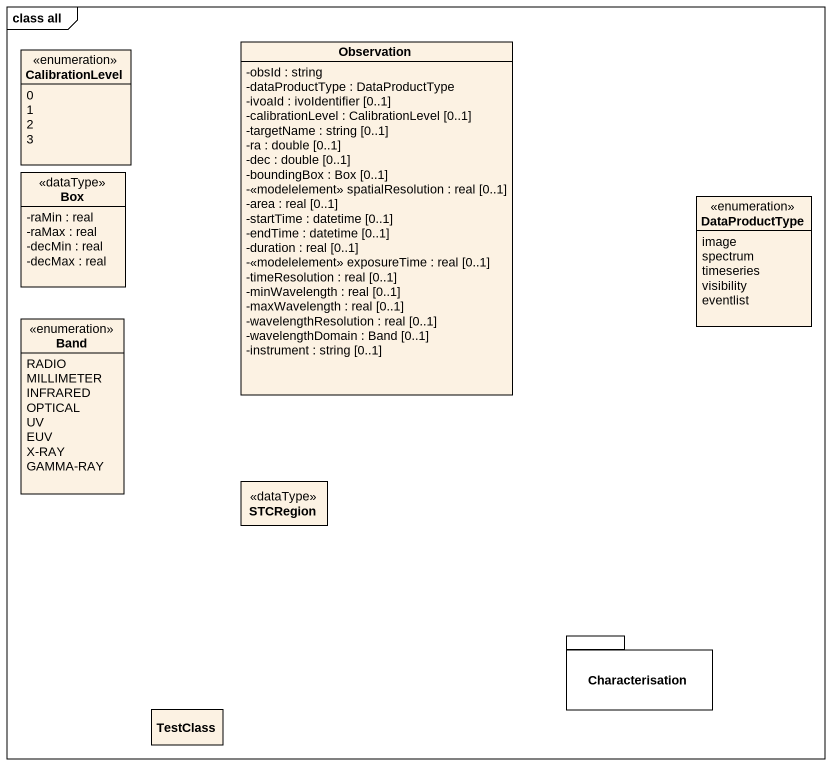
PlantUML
@startuml
mainframe class all
hide circle
hide empty members
skinparam classAttributeIconSize 0
enum CalibrationLevel {
  0
  1
  2
  3
}
class Observation {
  -obsId : string
  -dataProductType : DataProductType
  -ivoaId : ivoIdentifier [0..1]
  -calibrationLevel : CalibrationLevel [0..1]
  -targetName : string [0..1]
  -ra : double [0..1]
  -dec : double [0..1]
  -boundingBox : Box [0..1]
  -<<modelelement>> spatialResolution : real [0..1]
  -area : real [0..1]
  -startTime : datetime [0..1]
  -endTime : datetime [0..1]
  -duration : real [0..1]
  -<<modelelement>> exposureTime : real [0..1]
  -timeResolution : real [0..1]
  -minWavelength : real [0..1]
  -maxWavelength : real [0..1]
  -wavelengthResolution : real [0..1]
  -wavelengthDomain : Band [0..1]
  -instrument : string [0..1]
}
class "Box" as Box_ <<dataType>> {
  -raMin : real
  -raMax : real
  -decMin : real
  -decMax : real
}
enum DataProductType {
  image
  spectrum
  timeseries
  visibility
  eventlist
}
enum Band {
  RADIO
  MILLIMETER
  INFRARED
  OPTICAL
  UV
  EUV
  X-RAY
  GAMMA-RAY
}
class STCRegion <<dataType>>
package Characterisation {
}
class TestClass
@enduml
